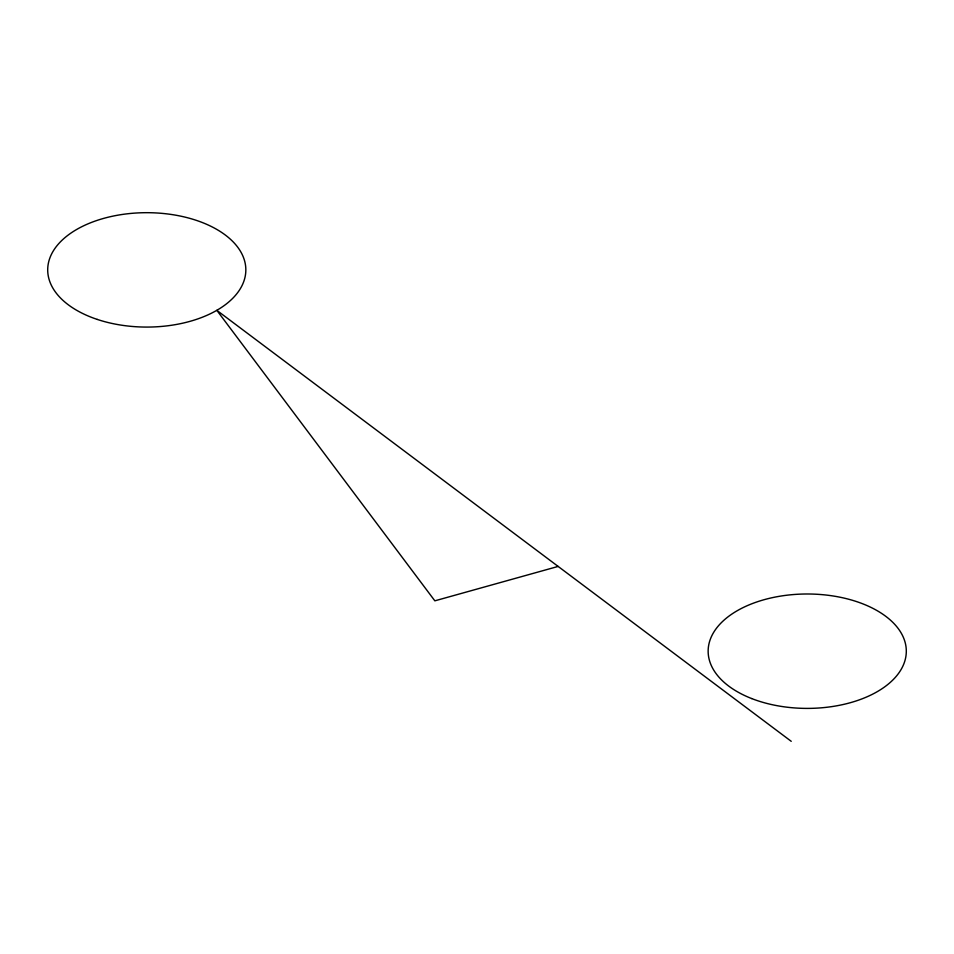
<?xml version="1.0" encoding="UTF-8"?>
<svg xmlns="http://www.w3.org/2000/svg" width="954" height="954" viewBox="0 0 954 954"><rect width="100%" height="100%" fill="white"/><g stroke="black" fill="none" stroke-linecap="round" stroke-linejoin="round"><path stroke-width="1.43" d="M558.138 566.426L434.845 600.829L216.82 310.324L791.236 741.318M97.236 319.411A99.061 57.192 0 0 0 245.834 269.875A99.061 57.192 0 0 0 97.236 220.35A99.061 57.192 0 0 0 97.236 319.411M751.704 698.566A99.061 57.192 0 0 0 906.05 655.279A99.061 57.192 0 0 0 763.951 599.744A99.061 57.192 0 0 0 751.704 698.566"/></g></svg>
